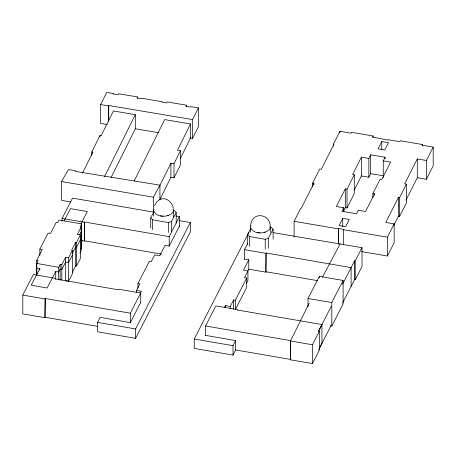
<?xml version="1.0" encoding="UTF-8"?>
<svg xmlns="http://www.w3.org/2000/svg" width="456" height="456" viewBox="0 0 456 456"><rect width="100%" height="100%" fill="white"/><g stroke="black" fill="none" stroke-linecap="round" stroke-linejoin="round"><path stroke-width="0.68" d="M250.612 225.669C251.866 209.874 272.825 214.234 269.906 228.861C265.472 234.538 253.126 234.669 250.498 227.282L250.931 225.515M172.966 209.065L173.428 210.079L173.035 212.143C168.629 217.854 156.26 217.957 153.638 210.586L153.917 209.401M154.504 205.713L156.875 201.769L159.851 199.449M338.466 244.182L338.608 228.536L343.596 229.374L343.431 244.336M342.547 303.115L354.557 279.659L355.218 279.773L362.013 266.492L362.013 247.676L273.024 232.628M248.68 269.194L265.882 272.158L266.059 252.977L351.091 267.609L351.091 286.419M265.882 272.158L266.059 252.977M333.427 146.216L333.427 144.13L339.931 131.305L351.148 133.209L351.593 132.331L373.048 135.991L372.529 137.056L388.398 140.123L388.575 139.787L399.929 141.708L400.402 140.779L422.433 144.518L422.433 145.909M107.206 124.488L100.628 123.382L100.628 104.572L106.698 92.425L113.344 93.543L113.116 93.999L118.053 94.837L118.6 93.771L137.575 96.94L137.045 98.023L141.599 98.787L141.856 98.291L162.279 101.705L162.028 102.218L166.543 102.976L167.067 101.91L186.424 105.165L186.424 106.561M186.424 105.165L185.888 106.254L190.665 107.057L190.893 106.601L198.4 107.867L198.4 126.677L192.535 138.396L189.742 137.929M108.522 121.222L108.722 105.484L192.535 119.586L198.4 107.867M91.821 155.439L91.821 151.911L100.018 135.404L101.186 135.597L113.407 110.968L135.324 114.655L135.324 128.763L111.059 177.623M104.441 176.842L135.324 114.655M134.189 181.004L164.662 119.597L190.511 123.941L190.511 138.048L180.262 158.705M159.72 185.763L170.909 163.225L174.015 163.738L180.456 150.736L177.464 150.229L190.511 123.941M160.027 199.243L170.909 177.333L170.909 163.225M170.909 177.333L174.015 177.851L180.456 164.844L180.456 150.736M82.45 173.126L92.916 152.087L91.821 151.911M44.973 317.724L45.19 298.475L130.348 313.192L140.693 293.026L118.663 289.212L118.36 289.811L55.204 278.895L55.472 278.359L33.402 274.461L22.8 295.072L22.8 313.888L44.973 317.724L45.19 298.475M385.063 158.665L385.063 157.274L370.682 154.818L368.847 158.437L361.391 157.172L352.608 174.557L354.278 174.842L354.278 193.657L347.01 207.976L345.3 207.679L343.71 210.826M354.175 190.266L361.391 175.982L361.391 157.172M312.622 186.55L312.622 183.067L319.719 169.045L321.263 169.319L333.963 144.233L333.427 144.13M294.114 236.647L294.114 221.32L300.743 208.249L301.228 208.335L313.927 183.278L312.622 183.067M354.278 174.842L347.01 189.166L345.3 188.869L336.38 206.482L343.761 207.736L343.761 211.915M343.761 207.736L341.954 211.305L356.438 213.761L358.245 210.205L365.581 211.453L374.513 193.828L372.883 193.549L372.883 197.733M342.718 218.39L339.104 225.532L345.659 226.643L349.262 219.507L342.718 218.39L342.718 226.752M361.391 175.982L368.847 177.247L370.682 173.633L370.682 154.818M383.257 177.566L383.257 160.843L385.063 157.274M372.883 193.549L380.076 179.362L381.74 179.664L390.638 162.097L383.257 160.843M422.433 144.518L422.091 145.185L433.2 147.077L426.406 160.489L417.303 158.945L404.677 183.865L406.41 184.161L406.41 202.971L399.587 216.435L398.413 216.23L393.659 225.612M406.41 184.161L399.587 197.625L398.413 197.419L385.742 222.442L394.178 223.879L394.178 242.689L387.406 256.004L361.579 251.609M405.943 200.184L417.303 177.755L417.303 158.945M417.303 177.755L426.406 179.305L433.2 165.887L433.2 147.077M248.856 232.429L194.256 339.007L194.256 348.412L233.01 355.082L233.01 345.676L235.615 340.552L205.553 335.377M233.01 355.082L235.615 349.957L235.615 340.552M381.78 141.594L378.104 148.833L384.858 149.984L388.523 142.722L381.78 141.594L381.78 149.956M205.553 325.972L290.666 340.621L290.472 359.807L312.451 363.575L319.325 350.157L319.325 331.347L318.527 331.221L321.936 324.547L237.49 310.023L237.679 309.658L215.836 305.913L205.553 325.972L205.553 335.73M290.472 359.807L290.666 340.621M387.406 256.004L387.406 237.194L394.178 223.879M224.403 307.452L225.344 305.611L230.274 306.443L233.609 299.917L235.336 300.213L246.69 278.017L244.524 277.636L248.776 269.217L248.776 259.812L244.553 259.076M308.011 306.82L308.011 298.52L319.365 276.33L343.111 280.457L343.111 303.975L331.814 326.017L330.412 325.783M309.231 303.08L290.472 340.991L312.451 344.764L319.325 331.347M322.495 277.14L340.113 243.909M355.218 279.773L355.218 260.963L362.013 247.676M36.674 274.945L36.674 260.422L42.26 249.535L39.866 249.124L39.866 255.349M62.101 221.206L62.101 218.418L72.538 198.109L153.626 212.12M58.693 279.762L58.693 267.313L60.169 264.434L61.822 264.714L65.63 257.298L68.554 257.8L72.384 250.367L71.575 250.236L75.633 242.353L76.522 242.495L80.393 234.988L77.349 234.464L81.179 227.008L80.188 226.831L81.692 223.953L59.012 220.026L57.598 222.767L56.145 222.517L50.519 233.466L48.154 233.056L39.866 249.124M80.974 223.833L87.29 211.533L70.412 208.62L64.085 220.932M79.583 234.817L81.179 231.711M81.288 242.028L82.24 240.187M79.903 253.006L81.179 250.521L81.179 227.008M136.498 292.456L136.498 290.438L139.878 283.826L137.957 283.495L137.957 288.198M140.693 302.431L130.348 322.603L100.092 317.376L97.521 322.375L97.521 331.78L135.614 338.358L190.346 231.922L190.346 222.517L179.157 220.584M244.553 259.424L244.553 249.671L247.779 243.367M248.776 259.812L243.447 270.208L247.939 270.978L247.939 280.383L246.388 283.41M331.814 326.017L331.814 302.505L343.111 280.457M318.527 331.221L331.187 306.495M342.547 284.305L354.557 260.849L355.218 260.963M331.187 325.305L318.852 349.399L321.936 343.357L321.936 324.547M72.196 253.724L75.633 247.055L76.522 247.203L80.393 239.691M72.384 255.069L68.554 262.502L65.63 262L61.822 269.416L60.169 269.137L58.693 272.015L55.74 271.502L47.111 288.004L31.213 285.188L39.843 268.658L36.799 268.122M72.196 272.54L75.633 265.865L75.633 242.353M65.63 257.298L65.63 280.81L68.554 281.312L72.384 273.879L72.384 250.367M75.633 265.865L76.522 266.013L80.393 258.501L80.393 234.988M137.957 283.495L149.386 261.26L151.295 261.579L154.709 254.893L159.725 255.759L165.083 245.334L169.182 246.04L179.487 225.994M169.182 246.388L169.182 236.635L179.487 216.589L175.993 215.984M140.146 293.715L141.394 291.281L136.498 290.438M135.614 338.358L135.614 328.947L190.346 222.517M36.799 275.088L36.799 263.42L38.213 260.69L36.674 260.422M81.088 229.807L81.692 228.655M81.088 248.617L81.692 247.465L81.692 223.953M171.433 231.5L171.433 221.622L176.204 212.519L174.523 210.666L173.155 210.421M150.725 227.652L150.725 217.78L153.82 211.886M247.597 244.359L247.597 234.481L250.697 228.581M268.299 248.201L268.299 238.323L273.087 229.225L271.405 227.373L270.037 227.134M153.45 212.547L153.45 197.22L159.925 185.159L75.2 171.365L75.519 170.743L68.44 169.569L61.514 181.556L61.514 200.372L70.64 201.922M81.67 240.62L84.463 241.104L84.616 222.026L169.182 236.635M84.463 241.104L84.616 222.026M150.725 217.78L152.646 219.826L168.389 222.596L171.433 221.622M247.597 234.481L249.54 236.533L265.232 239.303L268.299 238.323M160.597 199.204C166.685 196.929 172.528 202.663 173.303 208.472M163.06 215.956L161.658 216.098L160.449 215.66M167.255 215.528L168.657 215.392M259.926 232.657L258.529 232.799L257.321 232.36M264.127 232.235L265.529 232.093M100.628 104.572L108.522 105.895M135.267 128.763L158.312 132.639M308.011 298.52L331.814 302.505M61.514 181.556L153.45 197.22M294.114 221.32L338.466 228.849M343.431 229.704L387.406 237.194M370.682 173.633L383.012 175.737M244.553 249.671L265.882 253.342M266.059 271.787L317.638 280.662M194.256 339.007L233.01 345.676M235.552 349.946L290.666 359.431M62.101 218.418L84.463 222.289M84.616 240.836L161.492 254.117M22.8 295.072L44.973 298.908M97.521 322.375L135.614 328.947M45.19 317.29L97.538 326.336M36.799 263.42L58.693 267.313M426.406 160.489L426.406 179.305M399.587 197.625L399.587 216.435M398.413 197.419L398.413 216.23M374.513 193.828L374.513 195.225M373.048 135.991L373.048 137.387M368.847 158.437L368.847 177.247M354.557 260.849L354.557 279.659M347.01 189.166L347.01 207.976M345.3 188.869L345.3 207.679M339.931 131.305L339.931 132.696M338.608 228.536L338.608 243.863M319.365 276.33L319.365 277.71M313.927 183.278L313.927 184.674M312.451 344.764L312.451 363.575M273.087 229.225L273.087 239.104M270.288 226.786L270.288 232.389M265.232 239.303L265.232 249.175M250.498 227.282L250.498 232.184M249.54 236.533L249.54 246.405M246.69 278.017L246.69 287.422L235.336 309.618L235.336 300.213M233.609 299.917L233.609 309.322M230.274 306.443L230.274 308.455M225.344 305.611L225.344 307.629M192.535 119.586L192.535 138.396M179.487 216.589L179.487 226.341M176.204 212.519L176.204 223.098M174.015 163.738L174.015 177.851M173.428 210.079L173.428 217.084M168.389 222.596L168.389 232.475M159.925 185.159L159.925 199.791M153.638 210.586L153.638 216.19M152.646 219.826L152.646 229.704M140.693 293.026L140.693 302.778M137.575 96.94L137.575 98.331M130.348 313.192L130.348 322.951M108.722 105.484L108.722 120.811M100.018 135.404L100.018 136.817M76.522 242.495L76.522 266.013M68.554 257.8L68.554 281.312M61.822 264.714L61.822 279.927M60.169 264.434L60.169 280.337M55.74 271.502L55.74 279.163M39.843 268.658L39.843 270.049"/></g></svg>
